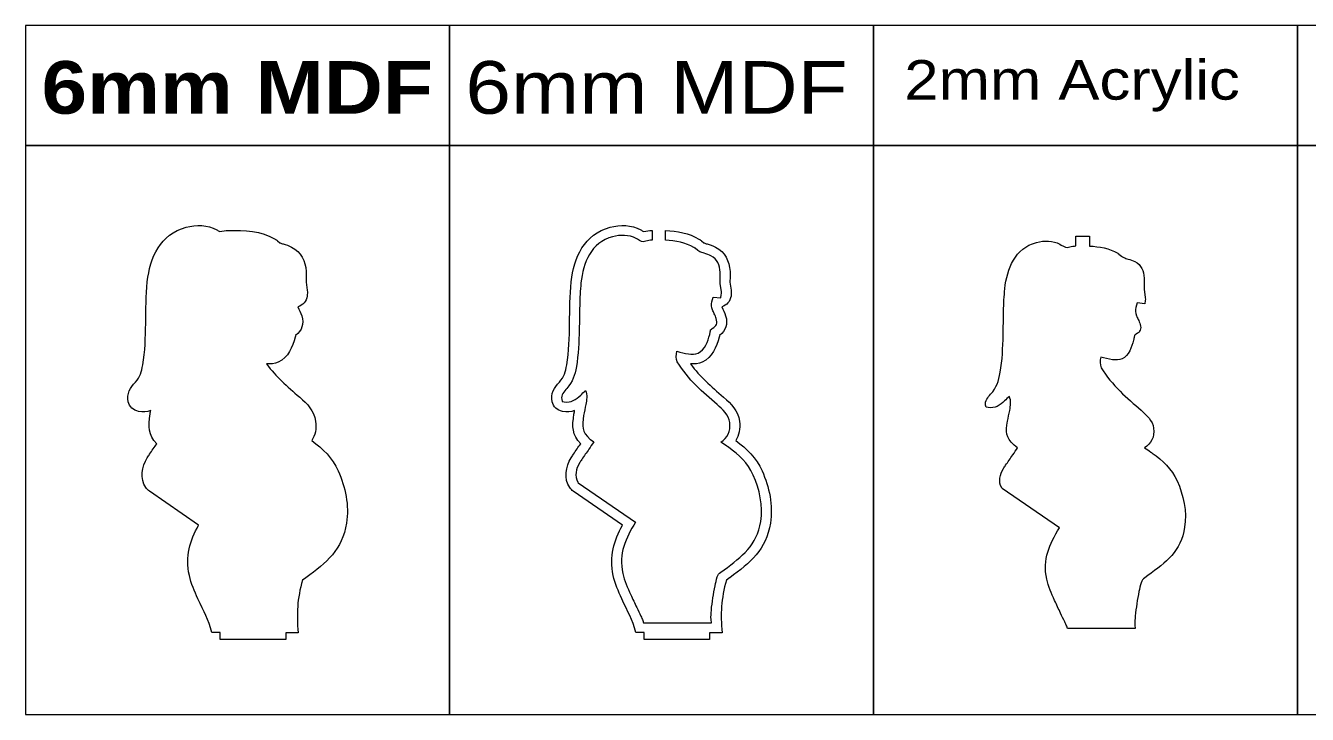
# Model space of a CAD drawing. Header units: millimetres. Extents: x -1166 to 1166, y -335 to 297.
# Drawn here: x -1166 to 9, y -335 to 297 of the extents above; entities that cross this region are included whole.
import ezdxf

# ---------------------------------------------------------------- set-up
doc = ezdxf.new("R2010")
doc.units = ezdxf.units.MM
doc.header["$MEASUREMENT"] = 0
doc.layers.add('Camada 1', color=7, linetype='Continuous')
doc.styles.add('0', font='arialbd.ttf', dxfattribs={"height": 1})
doc.styles.add('1', font='Arial', dxfattribs={"height": 1})
doc.styles.add('5', font='Arial', dxfattribs={"height": 1})

msp = doc.modelspace()

# ---------------------------------------------------------------- linework, layer by layer
at = {"layer": 'Camada 1', "color": 142, "lineweight": 20}
for points in [[(-1166.4805, 186.6815), (-777.6535, 186.6815), (-777.6535, 296.7483), (-1166.4805, 296.7483), (-1166.4805, 186.6815)], [(-777.6537, 186.6815), (-388.8267, 186.6815), (-388.8267, 296.7483), (-777.6537, 296.7483), (-777.6537, 186.6815)], [(-388.8269, 186.6815), (0.0001, 186.6815), (0.0001, 296.7483), (-388.8269, 296.7483), (-388.8269, 186.6815)], [(-0.0001, 186.6815), (388.8269, 186.6815), (388.8269, 296.7483), (-0.0001, 296.7483), (-0.0001, 186.6815)], [(-1166.4805, -334.8653), (-777.6535, -334.8653), (-777.6535, 186.6815), (-1166.4805, 186.6815), (-1166.4805, -334.8653)], [(-777.6537, -334.8653), (-388.8267, -334.8653), (-388.8267, 186.6815), (-777.6537, 186.6815), (-777.6537, -334.8653)], [(-388.8269, -334.8653), (0.0001, -334.8653), (0.0001, 186.6815), (-388.8269, 186.6815), (-388.8269, -334.8653)], [(-0.0001, -334.8653), (388.8269, -334.8653), (388.8269, 186.6815), (-0.0001, 186.6815), (-0.0001, -334.8653)]]:
    msp.add_lwpolyline(points, close=True, dxfattribs=at)
at = {"layer": 'Camada 1', "color": 230, "lineweight": 9}
for points, knots in [([(-987.9332, -259.9191), (-987.9332, -259.9191), (-987.9332, -266.2957), (-987.9332, -266.2957), (-987.9332, -266.2957), (-987.9332, -266.2957), (-927.9332, -266.2957), (-927.9332, -266.2957), (-927.9332, -266.2957), (-927.9332, -266.2957), (-927.9332, -259.9723), (-927.9332, -259.9723), (-927.9332, -259.9723), (-927.9332, -259.9723), (-916.5322, -259.9824), (-916.5322, -259.9824), (-916.5322, -259.9824), (-917.9827, -242.5507), (-917.5467, -229.0681), (-912.414, -211.7179), (-912.414, -211.7179), (-912.414, -211.7179), (-909.5947, -209.7516), (-909.5947, -209.7516), (-909.5947, -209.7516), (-909.5947, -209.7516), (-909.3495, -209.5759), (-909.3495, -209.5759), (-909.3495, -209.5759), (-890.5152, -195.7235), (-876.0554, -184.0893), (-872.1689, -159.4661), (-872.1689, -159.4661), (-869.6222, -143.3309), (-873.0854, -126.3857), (-879.7838, -111.6317), (-879.7838, -111.6317), (-885.2417, -99.6098), (-893.5539, -91.38), (-903.9587, -83.7115), (-903.9587, -83.7115), (-900.9344, -78.8916), (-899.5658, -73.138), (-900.53, -65.9807), (-900.53, -65.9807), (-901.8379, -56.2732), (-908.0822, -50.1008), (-915.097, -43.972), (-915.097, -43.972), (-926.9127, -33.6485), (-936.6206, -25.4945), (-945.3992, -13.5227), (-945.3992, -13.5227), (-941.7856, -13.6971), (-938.1918, -13.2607), (-934.7249, -11.7309), (-934.7249, -11.7309), (-925.4788, -7.6509), (-921.7254, 1.9499), (-919.1947, 11.0209), (-919.1947, 11.0209), (-919.0436, 11.5626), (-918.9177, 12.0825), (-918.8078, 12.5943), (-918.8078, 12.5943), (-912.9707, 16.9459), (-911.006, 23.1802), (-913.2128, 30.6299), (-913.2128, 30.6299), (-914.142, 33.7666), (-915.4472, 36.0615), (-916.6688, 38.8647), (-916.6688, 38.8647), (-912.3178, 40.1921), (-908.9165, 43.9476), (-908.2663, 48.7303), (-908.2663, 48.7303), (-908.02, 50.542), (-907.9233, 52.0946), (-908.2259, 53.8265), (-908.2259, 53.8265), (-908.2259, 53.8265), (-908.2485, 54.0044), (-908.2485, 54.0044), (-908.2485, 54.0044), (-908.2485, 54.0044), (-909.2514, 61.5031), (-909.2514, 61.5031), (-909.2514, 61.5031), (-909.3646, 62.6536), (-909.2164, 64.2817), (-909.1707, 65.4522), (-909.1707, 65.4522), (-909.0954, 67.3833), (-909.0458, 69.3184), (-909.1883, 71.2478), (-909.1883, 71.2478), (-909.9005, 80.8876), (-913.6467, 89.1396), (-922.5479, 93.7072), (-922.5479, 93.7072), (-925.0674, 95.0001), (-927.6017, 95.7751), (-930.2946, 96.576), (-930.2946, 96.576), (-931.173, 96.8372), (-932.2201, 97.1239), (-933.0471, 97.5204), (-933.0471, 97.5204), (-933.1105, 97.5508), (-933.1892, 97.5881), (-933.2521, 97.6277), (-933.2521, 97.6277), (-933.2521, 97.6277), (-935.4898, 99.4582), (-935.4898, 99.4582), (-935.4898, 99.4582), (-935.7183, 99.6451), (-935.9186, 99.7976), (-936.1597, 99.968), (-936.1597, 99.968), (-936.4164, 100.1495), (-936.6765, 100.3275), (-936.9393, 100.5), (-936.9393, 100.5), (-937.2013, 100.672), (-937.4673, 100.839), (-937.735, 101.0019), (-937.735, 101.0019), (-950.0993, 108.5284), (-966.0917, 109.2872), (-980.2052, 108.9608), (-980.2052, 108.9608), (-983.3684, 108.8876), (-985.693, 108.5612), (-988.4057, 107.9548), (-988.4057, 107.9548), (-989.3236, 108.4258), (-990.276, 108.9847), (-991.0298, 109.4025), (-991.0298, 109.4025), (-999.5765, 114.1395), (-1010.0157, 114.3764), (-1019.2842, 111.8579), (-1019.2842, 111.8579), (-1042.9637, 105.4234), (-1052.4374, 84.265), (-1054.8739, 61.7344), (-1054.8739, 61.7344), (-1057.5804, 36.7081), (-1054.7073, 10.3745), (-1059.0288, -14.3624), (-1059.0288, -14.3624), (-1060.1688, -20.8884), (-1061.3402, -25.0719), (-1065.7462, -30.1181), (-1065.7462, -30.1181), (-1070.2246, -35.2473), (-1074.1554, -40.7809), (-1072.3573, -48.1011), (-1072.3573, -48.1011), (-1071.2062, -52.7875), (-1067.633, -56.1598), (-1062.8879, -57.0381), (-1062.8879, -57.0381), (-1058.794, -57.796), (-1055.1196, -57.4625), (-1051.7377, -56.3245), (-1051.7377, -56.3245), (-1052.0467, -57.7796), (-1052.2862, -58.8928), (-1052.3563, -59.3581), (-1052.3563, -59.3581), (-1054.1465, -71.2411), (-1054.0022, -78.4268), (-1046.1528, -86.6596), (-1046.1528, -86.6596), (-1048.3532, -89.8561), (-1050.6442, -93.0226), (-1052.7699, -96.2644), (-1052.7699, -96.2644), (-1053.4794, -97.3465), (-1054.2029, -98.4112), (-1054.8822, -99.5137), (-1054.8822, -99.5137), (-1059.9286, -107.7056), (-1061.7927, -118.5108), (-1056.1564, -126.939), (-1056.1564, -126.939), (-1055.2732, -128.2598), (-1054.3022, -129.2448), (-1052.9942, -130.1468), (-1052.9942, -130.1468), (-1052.9942, -130.1468), (-1007.8091, -161.3093), (-1007.8091, -161.3093), (-1007.8091, -161.3093), (-1015.6613, -175.7045), (-1020.2266, -189.6787), (-1016.3236, -207.5604), (-1016.3236, -207.5604), (-1014.7002, -214.9979), (-1011.5817, -221.8784), (-1008.4844, -228.7886), (-1008.4844, -228.7886), (-1002.9573, -241.1134), (-998.8229, -247.2893), (-995.5825, -259.9124), (-995.5825, -259.9124), (-995.5825, -259.9124), (-987.9332, -259.9191), (-987.9332, -259.9191)], [0, 0, 0, 0, 0.018518519, 0.018518519, 0.018518519, 0.018518519, 0.037037037, 0.037037037, 0.037037037, 0.037037037, 0.055555556, 0.055555556, 0.055555556, 0.055555556, 0.074074074, 0.074074074, 0.074074074, 0.074074074, 0.092592593, 0.092592593, 0.092592593, 0.092592593, 0.111111111, 0.111111111, 0.111111111, 0.111111111, 0.12962963, 0.12962963, 0.12962963, 0.12962963, 0.148148148, 0.148148148, 0.148148148, 0.148148148, 0.166666667, 0.166666667, 0.166666667, 0.166666667, 0.185185185, 0.185185185, 0.185185185, 0.185185185, 0.203703704, 0.203703704, 0.203703704, 0.203703704, 0.222222222, 0.222222222, 0.222222222, 0.222222222, 0.240740741, 0.240740741, 0.240740741, 0.240740741, 0.259259259, 0.259259259, 0.259259259, 0.259259259, 0.277777778, 0.277777778, 0.277777778, 0.277777778, 0.296296296, 0.296296296, 0.296296296, 0.296296296, 0.314814815, 0.314814815, 0.314814815, 0.314814815, 0.333333333, 0.333333333, 0.333333333, 0.333333333, 0.351851852, 0.351851852, 0.351851852, 0.351851852, 0.37037037, 0.37037037, 0.37037037, 0.37037037, 0.388888889, 0.388888889, 0.388888889, 0.388888889, 0.407407407, 0.407407407, 0.407407407, 0.407407407, 0.425925926, 0.425925926, 0.425925926, 0.425925926, 0.444444444, 0.444444444, 0.444444444, 0.444444444, 0.462962963, 0.462962963, 0.462962963, 0.462962963, 0.481481481, 0.481481481, 0.481481481, 0.481481481, 0.5, 0.5, 0.5, 0.5, 0.518518519, 0.518518519, 0.518518519, 0.518518519, 0.537037037, 0.537037037, 0.537037037, 0.537037037, 0.555555556, 0.555555556, 0.555555556, 0.555555556, 0.574074074, 0.574074074, 0.574074074, 0.574074074, 0.592592593, 0.592592593, 0.592592593, 0.592592593, 0.611111111, 0.611111111, 0.611111111, 0.611111111, 0.62962963, 0.62962963, 0.62962963, 0.62962963, 0.648148148, 0.648148148, 0.648148148, 0.648148148, 0.666666667, 0.666666667, 0.666666667, 0.666666667, 0.685185185, 0.685185185, 0.685185185, 0.685185185, 0.703703704, 0.703703704, 0.703703704, 0.703703704, 0.722222222, 0.722222222, 0.722222222, 0.722222222, 0.740740741, 0.740740741, 0.740740741, 0.740740741, 0.759259259, 0.759259259, 0.759259259, 0.759259259, 0.777777778, 0.777777778, 0.777777778, 0.777777778, 0.796296296, 0.796296296, 0.796296296, 0.796296296, 0.814814815, 0.814814815, 0.814814815, 0.814814815, 0.833333333, 0.833333333, 0.833333333, 0.833333333, 0.851851852, 0.851851852, 0.851851852, 0.851851852, 0.87037037, 0.87037037, 0.87037037, 0.87037037, 0.888888889, 0.888888889, 0.888888889, 0.888888889, 0.907407407, 0.907407407, 0.907407407, 0.907407407, 0.925925926, 0.925925926, 0.925925926, 0.925925926, 0.944444444, 0.944444444, 0.944444444, 0.944444444, 0.962962963, 0.962962963, 0.962962963, 0.962962963, 1, 1, 1, 1]), ([(-579.593, 108.8737), (-579.593, 108.8737), (-579.593, 99.8666), (-579.593, 99.8666), (-579.593, 99.8666), (-570.4402, 99.4109), (-560.9894, 97.8198), (-553.5879, 93.3143), (-553.5879, 93.3143), (-553.4074, 93.2044), (-553.2276, 93.0919), (-553.0509, 92.9759), (-553.0509, 92.9759), (-552.875, 92.8604), (-552.7008, 92.741), (-552.529, 92.6195), (-552.529, 92.6195), (-552.529, 92.6195), (-552.443, 92.5587), (-552.443, 92.5587), (-552.443, 92.5587), (-552.443, 92.5587), (-549.9854, 90.5483), (-549.9854, 90.5483), (-549.9854, 90.5483), (-549.4071, 90.0943), (-548.773, 89.7222), (-548.1108, 89.4047), (-548.1108, 89.4047), (-546.8162, 88.7841), (-545.407, 88.3579), (-544.0335, 87.9494), (-544.0335, 87.9494), (-541.912, 87.3185), (-539.8098, 86.7159), (-537.8301, 85.7), (-537.8301, 85.7), (-531.8216, 82.6167), (-529.8115, 77.0064), (-529.3371, 70.5846), (-529.3371, 70.5846), (-529.2202, 69.0024), (-529.2753, 67.3874), (-529.3371, 65.8029), (-529.3371, 65.8029), (-529.4033, 64.1066), (-529.5722, 62.0074), (-529.3488, 60.3367), (-529.3488, 60.3367), (-529.3488, 60.3367), (-528.3245, 52.6783), (-528.3245, 52.6783), (-528.3245, 52.6783), (-528.3245, 52.6783), (-528.3186, 52.5442), (-528.3186, 52.5442), (-528.3186, 52.5442), (-528.3186, 52.5442), (-528.318, 52.5302), (-528.318, 52.5302), (-528.318, 52.5302), (-528.1131, 51.6285), (-528.2334, 50.8549), (-528.3574, 49.9428), (-528.3574, 49.9428), (-528.3574, 49.9428), (-528.753, 47.0329), (-528.753, 47.0329), (-528.753, 47.0329), (-528.753, 47.0329), (-535.7193, 47.8289), (-535.7193, 47.8289), (-535.7193, 47.8289), (-535.7193, 47.8289), (-537.0215, 43.5607), (-537.0215, 43.5607), (-537.0215, 43.5607), (-537.6354, 40.7807), (-537.51, 38.6398), (-536.4073, 36.0056), (-536.4073, 36.0056), (-535.9188, 34.8386), (-535.3284, 33.707), (-534.7858, 32.5638), (-534.7858, 32.5638), (-534.0903, 31.0986), (-533.4768, 29.6313), (-533.0153, 28.0737), (-533.0153, 28.0737), (-531.7451, 23.7855), (-532.7654, 21.2468), (-536.6026, 18.9895), (-536.6026, 18.9895), (-536.9238, 18.8006), (-537.9326, 18.2031), (-538.1907, 17.8859), (-538.1907, 17.8859), (-538.2778, 17.6252), (-538.3285, 17.033), (-538.3636, 16.7733), (-538.3636, 16.7733), (-538.5176, 15.634), (-538.7273, 14.5489), (-539.0368, 13.4394), (-539.0368, 13.4394), (-540.7144, 7.4266), (-543.3017, -0.7451), (-549.5286, -3.4933), (-549.5286, -3.4933), (-552.3492, -4.7381), (-555.4451, -4.7311), (-558.4458, -4.3173), (-558.4458, -4.3173), (-561.9953, -3.8279), (-565.6318, -2.8082), (-569.0963, -1.8684), (-569.0963, -1.8684), (-569.8482, -5.1166), (-570.0237, -8.7666), (-568.7049, -11.671), (-568.7049, -11.671), (-563.6844, -19.647), (-558.0901, -26.6641), (-551.4329, -33.3369), (-551.4329, -33.3369), (-545.3333, -39.4506), (-538.6928, -45.0695), (-532.1917, -50.7495), (-532.1917, -50.7495), (-527.0885, -55.2083), (-521.5805, -60.0732), (-520.6227, -67.1824), (-520.6227, -67.1824), (-519.4727, -75.7178), (-523.085, -80.9845), (-528.864, -85.2955), (-528.864, -85.2955), (-526.9215, -86.4287), (-525.0266, -87.7107), (-523.1955, -88.9964), (-523.1955, -88.9964), (-522.7383, -89.3174), (-522.2832, -89.6412), (-521.8298, -89.9674), (-521.8298, -89.9674), (-512.0864, -96.9788), (-504.1762, -104.2855), (-499.1519, -115.3522), (-499.1519, -115.3522), (-493.1914, -128.4811), (-489.9643, -143.6952), (-492.2321, -158.0629), (-492.2321, -158.0629), (-495.6834, -179.9294), (-509.1412, -190.0328), (-525.8551, -202.3257), (-525.8551, -202.3257), (-525.8551, -202.3257), (-525.8855, -202.3481), (-525.8855, -202.3481), (-525.8855, -202.3481), (-525.8855, -202.3481), (-528.8091, -204.3871), (-528.8091, -204.3871), (-528.8091, -204.3871), (-530.7026, -205.7077), (-531.45, -206.6324), (-532.1258, -208.8586), (-532.1258, -208.8586), (-532.9298, -211.5071), (-533.5345, -214.3145), (-534.0909, -217.0252), (-534.0909, -217.0252), (-534.8437, -220.6924), (-535.4959, -224.3883), (-536.0668, -228.0879), (-536.0668, -228.0879), (-536.6494, -231.8631), (-537.1563, -235.6708), (-537.4975, -239.4758), (-537.4975, -239.4758), (-537.7319, -242.0903), (-537.9745, -245.1047), (-537.7567, -247.722), (-537.7567, -247.722), (-537.7567, -247.722), (-537.4861, -250.9737), (-537.4861, -250.9737), (-537.4861, -250.9737), (-537.4861, -250.9737), (-599.7726, -250.9185), (-599.7726, -250.9185), (-599.7726, -250.9185), (-599.7726, -250.9185), (-600.3064, -248.839), (-600.3064, -248.839), (-600.3064, -248.839), (-600.8511, -247.5091), (-601.5691, -246.1064), (-602.1804, -244.8071), (-602.1804, -244.8071), (-603.4387, -242.1329), (-604.7044, -239.4622), (-605.9683, -236.7907), (-605.9683, -236.7907), (-607.8033, -232.9121), (-609.6905, -229.0214), (-611.4449, -225.1075), (-611.4449, -225.1075), (-614.2602, -218.8264), (-617.2297, -212.3947), (-618.7038, -205.6411), (-618.7038, -205.6411), (-622.7052, -187.3086), (-616.0894, -173.6047), (-607.0447, -158.6094), (-607.0447, -158.6094), (-607.0447, -158.6094), (-659.5297, -122.4125), (-659.5297, -122.4125), (-659.5297, -122.4125), (-659.5297, -122.4125), (-659.8484, -121.936), (-659.8484, -121.936), (-659.8484, -121.936), (-663.4481, -116.5531), (-661.5396, -109.3427), (-658.3926, -104.2342), (-658.3926, -104.2342), (-657.7586, -103.205), (-657.0794, -102.21), (-656.4168, -101.1995), (-656.4168, -101.1995), (-654.2921, -97.9592), (-651.9951, -94.7933), (-649.7985, -91.5968), (-649.7985, -91.5968), (-648.3617, -89.5059), (-646.8004, -87.273), (-645.4272, -85.0263), (-645.4272, -85.0263), (-645.4272, -85.0263), (-648.4433, -82.7184), (-648.4433, -82.7184), (-648.4433, -82.7184), (-648.4433, -82.7184), (-648.5265, -82.6444), (-648.5265, -82.6444), (-648.5265, -82.6444), (-656.6729, -75.3936), (-656.1499, -70.7884), (-654.6299, -60.6988), (-654.6299, -60.6988), (-654.1287, -57.3717), (-653.2725, -54.0894), (-652.6382, -50.7837), (-652.6382, -50.7837), (-651.8637, -46.7474), (-651.1465, -41.8483), (-652.9768, -37.9865), (-652.9768, -37.9865), (-654.5321, -39.2636), (-656.0315, -40.8624), (-657.3179, -42.0984), (-657.3179, -42.0984), (-661.6182, -46.2303), (-666.1338, -49.3527), (-672.4229, -48.1885), (-672.4229, -48.1885), (-672.4229, -48.1885), (-674.3281, -47.8358), (-674.3281, -47.8358), (-674.3281, -47.8358), (-674.3281, -47.8358), (-674.7903, -45.9542), (-674.7903, -45.9542), (-674.7903, -45.9542), (-675.7043, -42.2333), (-672.4057, -38.6324), (-670.1399, -36.0375), (-670.1399, -36.0375), (-664.5908, -29.682), (-662.7679, -24.1061), (-661.3362, -15.9112), (-661.3362, -15.9112), (-659.3973, -4.8121), (-658.9321, 6.7717), (-658.6776, 18.0233), (-658.6776, 18.0233), (-658.5108, 25.3957), (-658.464, 32.7706), (-658.2815, 40.1426), (-658.2815, 40.1426), (-658.1115, 47.013), (-657.8385, 53.9318), (-657.0993, 60.7668), (-657.0993, 60.7668), (-655.0807, 79.432), (-647.9392, 97.7812), (-628.0974, 103.1728), (-628.0974, 103.1728), (-621.1381, 105.0639), (-613.0144, 105.1048), (-606.566, 101.5307), (-606.566, 101.5307), (-605.6214, 101.0072), (-601.2093, 98.4718), (-600.0858, 98.5972), (-600.0858, 98.5972), (-599.3719, 98.6769), (-598.3295, 99.0559), (-597.5937, 99.229), (-597.5937, 99.229), (-595.7138, 99.6713), (-593.7957, 99.8689), (-591.8697, 99.942), (-591.8697, 99.942), (-591.8697, 99.942), (-591.8697, 108.9472), (-591.8697, 108.9472), (-591.8697, 108.9472), (-594.7867, 108.8526), (-597.0086, 108.5294), (-599.5789, 107.9548), (-599.5789, 107.9548), (-600.4968, 108.4258), (-601.4492, 108.9847), (-602.203, 109.4025), (-602.203, 109.4025), (-610.7497, 114.1395), (-621.1889, 114.3764), (-630.4574, 111.8579), (-630.4574, 111.8579), (-654.1369, 105.4234), (-663.6106, 84.265), (-666.0471, 61.7344), (-666.0471, 61.7344), (-668.7536, 36.7081), (-665.8805, 10.3745), (-670.202, -14.3624), (-670.202, -14.3624), (-671.342, -20.8884), (-672.5134, -25.0719), (-676.9194, -30.1181), (-676.9194, -30.1181), (-681.3978, -35.2473), (-685.3286, -40.7809), (-683.5305, -48.1011), (-683.5305, -48.1011), (-682.3794, -52.7875), (-678.8062, -56.1598), (-674.0611, -57.0381), (-674.0611, -57.0381), (-669.9672, -57.796), (-666.2928, -57.4625), (-662.9109, -56.3245), (-662.9109, -56.3245), (-663.2199, -57.7796), (-663.4594, -58.8928), (-663.5295, -59.3581), (-663.5295, -59.3581), (-665.3197, -71.2411), (-665.1754, -78.4268), (-657.326, -86.6596), (-657.326, -86.6596), (-659.5264, -89.8561), (-661.8174, -93.0226), (-663.9431, -96.2644), (-663.9431, -96.2644), (-664.6526, -97.3465), (-665.3761, -98.4112), (-666.0554, -99.5137), (-666.0554, -99.5137), (-671.1018, -107.7056), (-672.9659, -118.5108), (-667.3296, -126.939), (-667.3296, -126.939), (-666.4464, -128.2598), (-665.4754, -129.2448), (-664.1674, -130.1468), (-664.1674, -130.1468), (-664.1674, -130.1468), (-618.9823, -161.3093), (-618.9823, -161.3093), (-618.9823, -161.3093), (-626.8345, -175.7045), (-631.3998, -189.6787), (-627.4968, -207.5604), (-627.4968, -207.5604), (-625.8734, -214.9979), (-622.7549, -221.8784), (-619.6576, -228.7886), (-619.6576, -228.7886), (-614.1305, -241.1134), (-609.9961, -247.2893), (-606.7557, -259.9124), (-606.7557, -259.9124), (-606.7557, -259.9124), (-599.1064, -259.9191), (-599.1064, -259.9191), (-599.1064, -259.9191), (-599.1064, -259.9191), (-599.1064, -266.2957), (-599.1064, -266.2957), (-599.1064, -266.2957), (-599.1064, -266.2957), (-539.1064, -266.2957), (-539.1064, -266.2957), (-539.1064, -266.2957), (-539.1064, -266.2957), (-539.1064, -259.9723), (-539.1064, -259.9723), (-539.1064, -259.9723), (-539.1064, -259.9723), (-527.7054, -259.9824), (-527.7054, -259.9824), (-527.7054, -259.9824), (-529.1559, -242.5507), (-528.7199, -229.0681), (-523.5872, -211.7179), (-523.5872, -211.7179), (-523.5872, -211.7179), (-520.7679, -209.7516), (-520.7679, -209.7516), (-520.7679, -209.7516), (-520.7679, -209.7516), (-520.5227, -209.5759), (-520.5227, -209.5759), (-520.5227, -209.5759), (-501.6884, -195.7235), (-487.2286, -184.0893), (-483.3421, -159.4661), (-483.3421, -159.4661), (-480.7954, -143.3309), (-484.2586, -126.3857), (-490.957, -111.6317), (-490.957, -111.6317), (-496.4149, -99.6098), (-504.7271, -91.38), (-515.1319, -83.7115), (-515.1319, -83.7115), (-512.1076, -78.8916), (-510.739, -73.138), (-511.7032, -65.9807), (-511.7032, -65.9807), (-513.0111, -56.2732), (-519.2554, -50.1008), (-526.2702, -43.972), (-526.2702, -43.972), (-538.0859, -33.6485), (-547.7938, -25.4945), (-556.5724, -13.5227), (-556.5724, -13.5227), (-552.9588, -13.6971), (-549.365, -13.2607), (-545.8981, -11.7309), (-545.8981, -11.7309), (-536.652, -7.6509), (-532.8986, 1.9499), (-530.3679, 11.0209), (-530.3679, 11.0209), (-530.2168, 11.5626), (-530.0909, 12.0825), (-529.981, 12.5943), (-529.981, 12.5943), (-524.1439, 16.9459), (-522.1792, 23.1802), (-524.386, 30.6299), (-524.386, 30.6299), (-525.3152, 33.7666), (-526.6204, 36.0615), (-527.842, 38.8647), (-527.842, 38.8647), (-523.491, 40.1921), (-520.0897, 43.9476), (-519.4395, 48.7303), (-519.4395, 48.7303), (-519.1932, 50.542), (-519.0965, 52.0946), (-519.3991, 53.8265), (-519.3991, 53.8265), (-519.3991, 53.8265), (-519.4217, 54.0044), (-519.4217, 54.0044), (-519.4217, 54.0044), (-519.4217, 54.0044), (-520.4246, 61.5031), (-520.4246, 61.5031), (-520.4246, 61.5031), (-520.5378, 62.6536), (-520.3896, 64.2817), (-520.3439, 65.4522), (-520.3439, 65.4522), (-520.2686, 67.3833), (-520.219, 69.3184), (-520.3615, 71.2478), (-520.3615, 71.2478), (-521.0737, 80.8876), (-524.8199, 89.1396), (-533.7211, 93.7072), (-533.7211, 93.7072), (-536.2406, 95.0001), (-538.7749, 95.7751), (-541.4678, 96.576), (-541.4678, 96.576), (-542.3462, 96.8372), (-543.3933, 97.1239), (-544.2203, 97.5204), (-544.2203, 97.5204), (-544.2837, 97.5508), (-544.3624, 97.5881), (-544.4253, 97.6277), (-544.4253, 97.6277), (-544.4253, 97.6277), (-546.663, 99.4582), (-546.663, 99.4582), (-546.663, 99.4582), (-546.8915, 99.6451), (-547.0918, 99.7976), (-547.3329, 99.968), (-547.3329, 99.968), (-547.5896, 100.1495), (-547.8497, 100.3275), (-548.1125, 100.5), (-548.1125, 100.5), (-548.3745, 100.672), (-548.6405, 100.839), (-548.9082, 101.0019), (-548.9082, 101.0019), (-557.9199, 106.4876), (-568.8589, 108.3781), (-579.593, 108.8737)], [0, 0, 0, 0, 0.007462687, 0.007462687, 0.007462687, 0.007462687, 0.014925373, 0.014925373, 0.014925373, 0.014925373, 0.02238806, 0.02238806, 0.02238806, 0.02238806, 0.029850746, 0.029850746, 0.029850746, 0.029850746, 0.037313433, 0.037313433, 0.037313433, 0.037313433, 0.044776119, 0.044776119, 0.044776119, 0.044776119, 0.052238806, 0.052238806, 0.052238806, 0.052238806, 0.059701493, 0.059701493, 0.059701493, 0.059701493, 0.067164179, 0.067164179, 0.067164179, 0.067164179, 0.074626866, 0.074626866, 0.074626866, 0.074626866, 0.082089552, 0.082089552, 0.082089552, 0.082089552, 0.089552239, 0.089552239, 0.089552239, 0.089552239, 0.097014925, 0.097014925, 0.097014925, 0.097014925, 0.104477612, 0.104477612, 0.104477612, 0.104477612, 0.111940299, 0.111940299, 0.111940299, 0.111940299, 0.119402985, 0.119402985, 0.119402985, 0.119402985, 0.126865672, 0.126865672, 0.126865672, 0.126865672, 0.134328358, 0.134328358, 0.134328358, 0.134328358, 0.141791045, 0.141791045, 0.141791045, 0.141791045, 0.149253731, 0.149253731, 0.149253731, 0.149253731, 0.156716418, 0.156716418, 0.156716418, 0.156716418, 0.164179104, 0.164179104, 0.164179104, 0.164179104, 0.171641791, 0.171641791, 0.171641791, 0.171641791, 0.179104478, 0.179104478, 0.179104478, 0.179104478, 0.186567164, 0.186567164, 0.186567164, 0.186567164, 0.194029851, 0.194029851, 0.194029851, 0.194029851, 0.201492537, 0.201492537, 0.201492537, 0.201492537, 0.208955224, 0.208955224, 0.208955224, 0.208955224, 0.21641791, 0.21641791, 0.21641791, 0.21641791, 0.223880597, 0.223880597, 0.223880597, 0.223880597, 0.231343284, 0.231343284, 0.231343284, 0.231343284, 0.23880597, 0.23880597, 0.23880597, 0.23880597, 0.246268657, 0.246268657, 0.246268657, 0.246268657, 0.253731343, 0.253731343, 0.253731343, 0.253731343, 0.26119403, 0.26119403, 0.26119403, 0.26119403, 0.268656716, 0.268656716, 0.268656716, 0.268656716, 0.276119403, 0.276119403, 0.276119403, 0.276119403, 0.28358209, 0.28358209, 0.28358209, 0.28358209, 0.291044776, 0.291044776, 0.291044776, 0.291044776, 0.298507463, 0.298507463, 0.298507463, 0.298507463, 0.305970149, 0.305970149, 0.305970149, 0.305970149, 0.313432836, 0.313432836, 0.313432836, 0.313432836, 0.320895522, 0.320895522, 0.320895522, 0.320895522, 0.328358209, 0.328358209, 0.328358209, 0.328358209, 0.335820896, 0.335820896, 0.335820896, 0.335820896, 0.343283582, 0.343283582, 0.343283582, 0.343283582, 0.350746269, 0.350746269, 0.350746269, 0.350746269, 0.358208955, 0.358208955, 0.358208955, 0.358208955, 0.365671642, 0.365671642, 0.365671642, 0.365671642, 0.373134328, 0.373134328, 0.373134328, 0.373134328, 0.380597015, 0.380597015, 0.380597015, 0.380597015, 0.388059701, 0.388059701, 0.388059701, 0.388059701, 0.395522388, 0.395522388, 0.395522388, 0.395522388, 0.402985075, 0.402985075, 0.402985075, 0.402985075, 0.410447761, 0.410447761, 0.410447761, 0.410447761, 0.417910448, 0.417910448, 0.417910448, 0.417910448, 0.425373134, 0.425373134, 0.425373134, 0.425373134, 0.432835821, 0.432835821, 0.432835821, 0.432835821, 0.440298507, 0.440298507, 0.440298507, 0.440298507, 0.447761194, 0.447761194, 0.447761194, 0.447761194, 0.455223881, 0.455223881, 0.455223881, 0.455223881, 0.462686567, 0.462686567, 0.462686567, 0.462686567, 0.470149254, 0.470149254, 0.470149254, 0.470149254, 0.47761194, 0.47761194, 0.47761194, 0.47761194, 0.485074627, 0.485074627, 0.485074627, 0.485074627, 0.492537313, 0.492537313, 0.492537313, 0.492537313, 0.5, 0.5, 0.5, 0.5, 0.507462687, 0.507462687, 0.507462687, 0.507462687, 0.514925373, 0.514925373, 0.514925373, 0.514925373, 0.52238806, 0.52238806, 0.52238806, 0.52238806, 0.529850746, 0.529850746, 0.529850746, 0.529850746, 0.537313433, 0.537313433, 0.537313433, 0.537313433, 0.544776119, 0.544776119, 0.544776119, 0.544776119, 0.552238806, 0.552238806, 0.552238806, 0.552238806, 0.559701493, 0.559701493, 0.559701493, 0.559701493, 0.567164179, 0.567164179, 0.567164179, 0.567164179, 0.574626866, 0.574626866, 0.574626866, 0.574626866, 0.582089552, 0.582089552, 0.582089552, 0.582089552, 0.589552239, 0.589552239, 0.589552239, 0.589552239, 0.597014925, 0.597014925, 0.597014925, 0.597014925, 0.604477612, 0.604477612, 0.604477612, 0.604477612, 0.611940299, 0.611940299, 0.611940299, 0.611940299, 0.619402985, 0.619402985, 0.619402985, 0.619402985, 0.626865672, 0.626865672, 0.626865672, 0.626865672, 0.634328358, 0.634328358, 0.634328358, 0.634328358, 0.641791045, 0.641791045, 0.641791045, 0.641791045, 0.649253731, 0.649253731, 0.649253731, 0.649253731, 0.656716418, 0.656716418, 0.656716418, 0.656716418, 0.664179104, 0.664179104, 0.664179104, 0.664179104, 0.671641791, 0.671641791, 0.671641791, 0.671641791, 0.679104478, 0.679104478, 0.679104478, 0.679104478, 0.686567164, 0.686567164, 0.686567164, 0.686567164, 0.694029851, 0.694029851, 0.694029851, 0.694029851, 0.701492537, 0.701492537, 0.701492537, 0.701492537, 0.708955224, 0.708955224, 0.708955224, 0.708955224, 0.71641791, 0.71641791, 0.71641791, 0.71641791, 0.723880597, 0.723880597, 0.723880597, 0.723880597, 0.731343284, 0.731343284, 0.731343284, 0.731343284, 0.73880597, 0.73880597, 0.73880597, 0.73880597, 0.746268657, 0.746268657, 0.746268657, 0.746268657, 0.753731343, 0.753731343, 0.753731343, 0.753731343, 0.76119403, 0.76119403, 0.76119403, 0.76119403, 0.768656716, 0.768656716, 0.768656716, 0.768656716, 0.776119403, 0.776119403, 0.776119403, 0.776119403, 0.78358209, 0.78358209, 0.78358209, 0.78358209, 0.791044776, 0.791044776, 0.791044776, 0.791044776, 0.798507463, 0.798507463, 0.798507463, 0.798507463, 0.805970149, 0.805970149, 0.805970149, 0.805970149, 0.813432836, 0.813432836, 0.813432836, 0.813432836, 0.820895522, 0.820895522, 0.820895522, 0.820895522, 0.828358209, 0.828358209, 0.828358209, 0.828358209, 0.835820896, 0.835820896, 0.835820896, 0.835820896, 0.843283582, 0.843283582, 0.843283582, 0.843283582, 0.850746269, 0.850746269, 0.850746269, 0.850746269, 0.858208955, 0.858208955, 0.858208955, 0.858208955, 0.865671642, 0.865671642, 0.865671642, 0.865671642, 0.873134328, 0.873134328, 0.873134328, 0.873134328, 0.880597015, 0.880597015, 0.880597015, 0.880597015, 0.888059701, 0.888059701, 0.888059701, 0.888059701, 0.895522388, 0.895522388, 0.895522388, 0.895522388, 0.902985075, 0.902985075, 0.902985075, 0.902985075, 0.910447761, 0.910447761, 0.910447761, 0.910447761, 0.917910448, 0.917910448, 0.917910448, 0.917910448, 0.925373134, 0.925373134, 0.925373134, 0.925373134, 0.932835821, 0.932835821, 0.932835821, 0.932835821, 0.940298507, 0.940298507, 0.940298507, 0.940298507, 0.947761194, 0.947761194, 0.947761194, 0.947761194, 0.955223881, 0.955223881, 0.955223881, 0.955223881, 0.962686567, 0.962686567, 0.962686567, 0.962686567, 0.970149254, 0.970149254, 0.970149254, 0.970149254, 0.97761194, 0.97761194, 0.97761194, 0.97761194, 0.985074627, 0.985074627, 0.985074627, 0.985074627, 1, 1, 1, 1])]:
    msp.add_open_spline(points, degree=3, knots=knots, dxfattribs=at)
at = {"layer": 'Camada 1', "color": 30, "lineweight": 9}
msp.add_open_spline([(-190.7813, 103.5999), (-194.7747, 103.7842), (-198.7398, 103.7755), (-202.5667, 103.687), (-202.5667, 103.687), (-202.7327, 103.6832), (-202.8964, 103.6786), (-203.058, 103.6734), (-203.058, 103.6734), (-203.058, 103.6734), (-203.058, 94.6682), (-203.058, 94.6682), (-203.058, 94.6682), (-203.058, 94.6682), (-203.0577, 94.6682), (-203.0577, 94.6682), (-203.0577, 94.6682), (-204.9838, 94.5952), (-206.9021, 94.3975), (-208.782, 93.9552), (-208.782, 93.9552), (-209.5178, 93.7821), (-210.5602, 93.4031), (-211.2741, 93.3234), (-211.2741, 93.3234), (-212.3976, 93.198), (-216.8097, 95.7334), (-217.7543, 96.2569), (-217.7543, 96.2569), (-224.2027, 99.831), (-232.3264, 99.7901), (-239.2857, 97.899), (-239.2857, 97.899), (-259.1275, 92.5074), (-266.269, 74.1582), (-268.2876, 55.493), (-268.2876, 55.493), (-269.0268, 48.658), (-269.2998, 41.7392), (-269.4698, 34.8688), (-269.4698, 34.8688), (-269.6523, 27.4968), (-269.6991, 20.1219), (-269.8659, 12.7495), (-269.8659, 12.7495), (-270.1204, 1.4979), (-270.5856, -10.0859), (-272.5245, -21.185), (-272.5245, -21.185), (-273.9562, -29.3799), (-275.7791, -34.9558), (-281.3282, -41.3113), (-281.3282, -41.3113), (-283.594, -43.9062), (-286.8926, -47.5071), (-285.9786, -51.228), (-285.9786, -51.228), (-285.9786, -51.228), (-285.5164, -53.1096), (-285.5164, -53.1096), (-285.5164, -53.1096), (-285.5164, -53.1096), (-283.6112, -53.4623), (-283.6112, -53.4623), (-283.6112, -53.4623), (-277.3221, -54.6265), (-272.8065, -51.5041), (-268.5062, -47.3722), (-268.5062, -47.3722), (-267.2198, -46.1362), (-265.7204, -44.5374), (-264.1651, -43.2603), (-264.1651, -43.2603), (-262.3348, -47.1221), (-263.052, -52.0212), (-263.8265, -56.0575), (-263.8265, -56.0575), (-264.4608, -59.3632), (-265.317, -62.6455), (-265.8182, -65.9726), (-265.8182, -65.9726), (-267.3382, -76.0622), (-267.8612, -80.6674), (-259.7148, -87.9182), (-259.7148, -87.9182), (-259.7148, -87.9182), (-259.6316, -87.9922), (-259.6316, -87.9922), (-259.6316, -87.9922), (-259.6316, -87.9922), (-256.6155, -90.3001), (-256.6155, -90.3001), (-256.6155, -90.3001), (-257.9887, -92.5468), (-259.55, -94.7797), (-260.9868, -96.8706), (-260.9868, -96.8706), (-263.1834, -100.0671), (-265.4804, -103.233), (-267.6051, -106.4733), (-267.6051, -106.4733), (-268.2677, -107.4838), (-268.9469, -108.4788), (-269.5809, -109.508), (-269.5809, -109.508), (-272.7279, -114.6165), (-274.6364, -121.8269), (-271.0367, -127.2098), (-271.0367, -127.2098), (-271.0367, -127.2098), (-270.718, -127.6863), (-270.718, -127.6863), (-270.718, -127.6863), (-270.718, -127.6863), (-218.233, -163.8832), (-218.233, -163.8832), (-218.233, -163.8832), (-227.2777, -178.8785), (-233.8935, -192.5824), (-229.8921, -210.9149), (-229.8921, -210.9149), (-228.418, -217.6685), (-225.4485, -224.1002), (-222.6332, -230.3813), (-222.6332, -230.3813), (-220.8788, -234.2952), (-218.9916, -238.1859), (-217.1566, -242.0645), (-217.1566, -242.0645), (-215.8927, -244.736), (-214.627, -247.4067), (-213.3687, -250.0809), (-213.3687, -250.0809), (-212.7574, -251.3802), (-212.0394, -252.7829), (-211.4947, -254.1128), (-211.4947, -254.1128), (-211.4947, -254.1128), (-210.9609, -256.1923), (-210.9609, -256.1923), (-210.9609, -256.1923), (-210.9609, -256.1923), (-148.6744, -256.2475), (-148.6744, -256.2475), (-148.6744, -256.2475), (-148.6744, -256.2475), (-148.945, -252.9958), (-148.945, -252.9958), (-148.945, -252.9958), (-149.1628, -250.3785), (-148.9202, -247.3641), (-148.6858, -244.7496), (-148.6858, -244.7496), (-148.3446, -240.9446), (-147.8377, -237.1369), (-147.2551, -233.3617), (-147.2551, -233.3617), (-146.6842, -229.6621), (-146.032, -225.9662), (-145.2792, -222.299), (-145.2792, -222.299), (-144.7228, -219.5883), (-144.1181, -216.7809), (-143.3141, -214.1324), (-143.3141, -214.1324), (-142.6383, -211.9062), (-141.8909, -210.9815), (-139.9974, -209.6609), (-139.9974, -209.6609), (-139.9974, -209.6609), (-137.0738, -207.6219), (-137.0738, -207.6219), (-137.0738, -207.6219), (-137.0738, -207.6219), (-137.0434, -207.5995), (-137.0434, -207.5995), (-137.0434, -207.5995), (-120.3295, -195.3066), (-106.8717, -185.2032), (-103.4204, -163.3367), (-103.4204, -163.3367), (-101.1526, -148.969), (-104.3797, -133.7549), (-110.3402, -120.626), (-110.3402, -120.626), (-115.3645, -109.5593), (-123.2747, -102.2526), (-133.0181, -95.2412), (-133.0181, -95.2412), (-133.4715, -94.915), (-133.9266, -94.5912), (-134.3838, -94.2702), (-134.3838, -94.2702), (-136.2149, -92.9845), (-138.1098, -91.7025), (-140.0523, -90.5693), (-140.0523, -90.5693), (-134.2733, -86.2583), (-130.661, -80.9916), (-131.811, -72.4562), (-131.811, -72.4562), (-132.7688, -65.347), (-138.2768, -60.4821), (-143.38, -56.0233), (-143.38, -56.0233), (-149.8811, -50.3433), (-156.5216, -44.7244), (-162.6212, -38.6107), (-162.6212, -38.6107), (-169.2784, -31.9379), (-174.8727, -24.9208), (-179.8932, -16.9448), (-179.8932, -16.9448), (-181.212, -14.0404), (-181.0365, -10.3904), (-180.2846, -7.1422), (-180.2846, -7.1422), (-176.8201, -8.082), (-173.1836, -9.1017), (-169.6341, -9.5911), (-169.6341, -9.5911), (-166.6334, -10.0049), (-163.5375, -10.0119), (-160.7169, -8.7671), (-160.7169, -8.7671), (-154.49, -6.0189), (-151.9027, 2.1528), (-150.2251, 8.1656), (-150.2251, 8.1656), (-149.9156, 9.2751), (-149.7059, 10.3602), (-149.5519, 11.4995), (-149.5519, 11.4995), (-149.5168, 11.7592), (-149.4661, 12.3514), (-149.379, 12.6121), (-149.379, 12.6121), (-149.1209, 12.9293), (-148.1121, 13.5268), (-147.7909, 13.7157), (-147.7909, 13.7157), (-143.9537, 15.973), (-142.9334, 18.5117), (-144.2036, 22.7999), (-144.2036, 22.7999), (-144.6651, 24.3575), (-145.2786, 25.8248), (-145.9741, 27.29), (-145.9741, 27.29), (-146.5167, 28.4332), (-147.1071, 29.5648), (-147.5956, 30.7318), (-147.5956, 30.7318), (-148.6983, 33.366), (-148.8237, 35.5069), (-148.2098, 38.2869), (-148.2098, 38.2869), (-148.2098, 38.2869), (-146.9076, 42.5551), (-146.9076, 42.5551), (-146.9076, 42.5551), (-146.9076, 42.5551), (-139.9413, 41.7591), (-139.9413, 41.7591), (-139.9413, 41.7591), (-139.9413, 41.7591), (-139.5457, 44.669), (-139.5457, 44.669), (-139.5457, 44.669), (-139.4217, 45.5811), (-139.3014, 46.3547), (-139.5063, 47.2564), (-139.5063, 47.2564), (-139.5065, 47.2611), (-139.5067, 47.2658), (-139.5069, 47.2704), (-139.5069, 47.2704), (-139.5069, 47.2704), (-139.5128, 47.4045), (-139.5128, 47.4045), (-139.5128, 47.4045), (-139.5128, 47.4045), (-140.5371, 55.0629), (-140.5371, 55.0629), (-140.5371, 55.0629), (-140.7605, 56.7336), (-140.5916, 58.8328), (-140.5254, 60.5291), (-140.5254, 60.5291), (-140.4636, 62.1136), (-140.4085, 63.7286), (-140.5254, 65.3108), (-140.5254, 65.3108), (-140.9998, 71.7326), (-143.0099, 77.3429), (-149.0184, 80.4262), (-149.0184, 80.4262), (-150.9981, 81.4421), (-153.1003, 82.0447), (-155.2218, 82.6756), (-155.2218, 82.6756), (-156.5953, 83.0841), (-158.0045, 83.5103), (-159.2991, 84.1309), (-159.2991, 84.1309), (-159.9613, 84.4484), (-160.5954, 84.8205), (-161.1737, 85.2745), (-161.1737, 85.2745), (-161.1737, 85.2745), (-163.6313, 87.2849), (-163.6313, 87.2849), (-163.6313, 87.2849), (-163.6313, 87.2849), (-163.7173, 87.3457), (-163.7173, 87.3457), (-163.7173, 87.3457), (-163.8891, 87.4672), (-164.0633, 87.5866), (-164.2392, 87.7021), (-164.2392, 87.7021), (-164.4159, 87.8181), (-164.5957, 87.9306), (-164.7762, 88.0405), (-164.7762, 88.0405), (-172.1779, 92.5461), (-181.6287, 94.1368), (-190.7817, 94.5924), (-190.7817, 94.5924), (-190.7817, 94.5924), (-190.7813, 94.5928), (-190.7813, 94.5928), (-190.7813, 94.5928), (-190.7813, 94.5928), (-190.7813, 103.5999), (-190.7813, 103.5999)], degree=3, knots=[0, 0, 0, 0, 0.011764706, 0.011764706, 0.011764706, 0.011764706, 0.023529412, 0.023529412, 0.023529412, 0.023529412, 0.035294118, 0.035294118, 0.035294118, 0.035294118, 0.047058824, 0.047058824, 0.047058824, 0.047058824, 0.058823529, 0.058823529, 0.058823529, 0.058823529, 0.070588235, 0.070588235, 0.070588235, 0.070588235, 0.082352941, 0.082352941, 0.082352941, 0.082352941, 0.094117647, 0.094117647, 0.094117647, 0.094117647, 0.105882353, 0.105882353, 0.105882353, 0.105882353, 0.117647059, 0.117647059, 0.117647059, 0.117647059, 0.129411765, 0.129411765, 0.129411765, 0.129411765, 0.141176471, 0.141176471, 0.141176471, 0.141176471, 0.152941176, 0.152941176, 0.152941176, 0.152941176, 0.164705882, 0.164705882, 0.164705882, 0.164705882, 0.176470588, 0.176470588, 0.176470588, 0.176470588, 0.188235294, 0.188235294, 0.188235294, 0.188235294, 0.2, 0.2, 0.2, 0.2, 0.211764706, 0.211764706, 0.211764706, 0.211764706, 0.223529412, 0.223529412, 0.223529412, 0.223529412, 0.235294118, 0.235294118, 0.235294118, 0.235294118, 0.247058824, 0.247058824, 0.247058824, 0.247058824, 0.258823529, 0.258823529, 0.258823529, 0.258823529, 0.270588235, 0.270588235, 0.270588235, 0.270588235, 0.282352941, 0.282352941, 0.282352941, 0.282352941, 0.294117647, 0.294117647, 0.294117647, 0.294117647, 0.305882353, 0.305882353, 0.305882353, 0.305882353, 0.317647059, 0.317647059, 0.317647059, 0.317647059, 0.329411765, 0.329411765, 0.329411765, 0.329411765, 0.341176471, 0.341176471, 0.341176471, 0.341176471, 0.352941176, 0.352941176, 0.352941176, 0.352941176, 0.364705882, 0.364705882, 0.364705882, 0.364705882, 0.376470588, 0.376470588, 0.376470588, 0.376470588, 0.388235294, 0.388235294, 0.388235294, 0.388235294, 0.4, 0.4, 0.4, 0.4, 0.411764706, 0.411764706, 0.411764706, 0.411764706, 0.423529412, 0.423529412, 0.423529412, 0.423529412, 0.435294118, 0.435294118, 0.435294118, 0.435294118, 0.447058824, 0.447058824, 0.447058824, 0.447058824, 0.458823529, 0.458823529, 0.458823529, 0.458823529, 0.470588235, 0.470588235, 0.470588235, 0.470588235, 0.482352941, 0.482352941, 0.482352941, 0.482352941, 0.494117647, 0.494117647, 0.494117647, 0.494117647, 0.505882353, 0.505882353, 0.505882353, 0.505882353, 0.517647059, 0.517647059, 0.517647059, 0.517647059, 0.529411765, 0.529411765, 0.529411765, 0.529411765, 0.541176471, 0.541176471, 0.541176471, 0.541176471, 0.552941176, 0.552941176, 0.552941176, 0.552941176, 0.564705882, 0.564705882, 0.564705882, 0.564705882, 0.576470588, 0.576470588, 0.576470588, 0.576470588, 0.588235294, 0.588235294, 0.588235294, 0.588235294, 0.6, 0.6, 0.6, 0.6, 0.611764706, 0.611764706, 0.611764706, 0.611764706, 0.623529412, 0.623529412, 0.623529412, 0.623529412, 0.635294118, 0.635294118, 0.635294118, 0.635294118, 0.647058824, 0.647058824, 0.647058824, 0.647058824, 0.658823529, 0.658823529, 0.658823529, 0.658823529, 0.670588235, 0.670588235, 0.670588235, 0.670588235, 0.682352941, 0.682352941, 0.682352941, 0.682352941, 0.694117647, 0.694117647, 0.694117647, 0.694117647, 0.705882353, 0.705882353, 0.705882353, 0.705882353, 0.717647059, 0.717647059, 0.717647059, 0.717647059, 0.729411765, 0.729411765, 0.729411765, 0.729411765, 0.741176471, 0.741176471, 0.741176471, 0.741176471, 0.752941176, 0.752941176, 0.752941176, 0.752941176, 0.764705882, 0.764705882, 0.764705882, 0.764705882, 0.776470588, 0.776470588, 0.776470588, 0.776470588, 0.788235294, 0.788235294, 0.788235294, 0.788235294, 0.8, 0.8, 0.8, 0.8, 0.811764706, 0.811764706, 0.811764706, 0.811764706, 0.823529412, 0.823529412, 0.823529412, 0.823529412, 0.835294118, 0.835294118, 0.835294118, 0.835294118, 0.847058824, 0.847058824, 0.847058824, 0.847058824, 0.858823529, 0.858823529, 0.858823529, 0.858823529, 0.870588235, 0.870588235, 0.870588235, 0.870588235, 0.882352941, 0.882352941, 0.882352941, 0.882352941, 0.894117647, 0.894117647, 0.894117647, 0.894117647, 0.905882353, 0.905882353, 0.905882353, 0.905882353, 0.917647059, 0.917647059, 0.917647059, 0.917647059, 0.929411765, 0.929411765, 0.929411765, 0.929411765, 0.941176471, 0.941176471, 0.941176471, 0.941176471, 0.952941176, 0.952941176, 0.952941176, 0.952941176, 0.964705882, 0.964705882, 0.964705882, 0.964705882, 0.976470588, 0.976470588, 0.976470588, 0.976470588, 1, 1, 1, 1], dxfattribs=at)

# ---------------------------------------------------------------- texts
at = {"layer": 'Camada 1', "color": 142, "width": 1.114671}
for s, height, style, p in [('6mm MDF', 48.2598, '0', (-1151.8997, 215.9645)), ('6mm MDF', 48.2598, '1', (-763.0731, 215.9645)), ('2mm Acrylic', 36.301176, '5', (-360.4976, 228.8581))]:
    msp.add_text(s, height=height, dxfattribs=dict(at, style=style)).set_placement(p)

doc.saveas('drawing.dxf')
